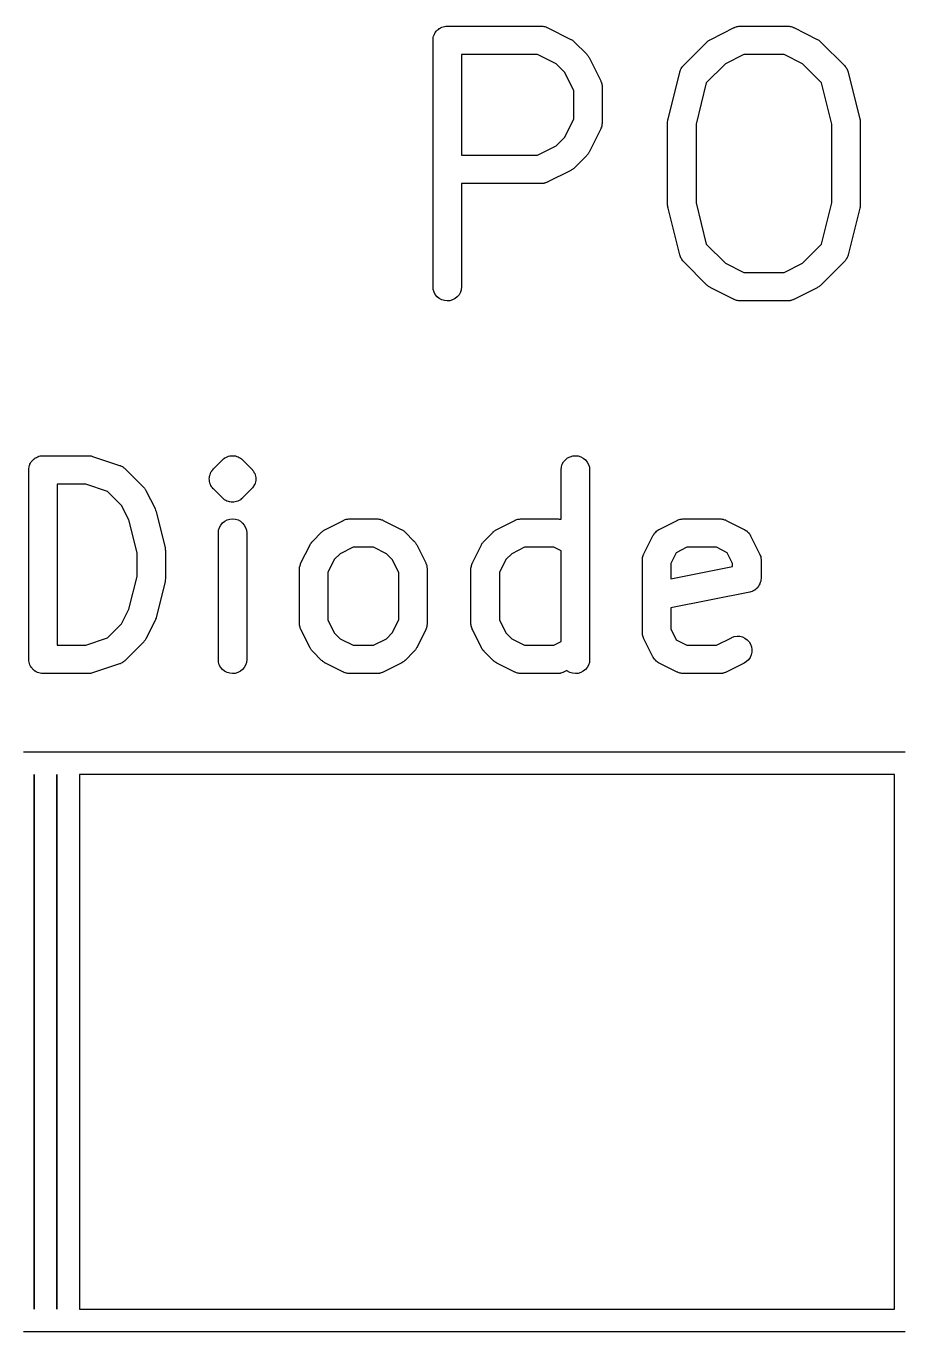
# Model space of a CAD drawing. Extents: x 62 to 117, y -164 to -62.
# Drawn here: x 100.44 to 105.05, y -88.65 to -81.76 of the extents above; entities that cross this region are included whole.
import ezdxf

# ---------------------------------------------------------------- set-up
doc = ezdxf.new("R2010")
doc.units = 0
doc.header["$MEASUREMENT"] = 0
doc.layers.add('BLACK', color=7, linetype='CONTINUOUS')

msp = doc.modelspace()

# ---------------------------------------------------------------- linework, layer by layer
at = {"layer": 'BLACK', "linetype": 'CONTINUOUS'}
for p, q in [((102.621, -81.7753), (102.627, -81.7721)), ((102.627, -81.7721), (102.633, -81.7688)), ((102.633, -81.7687), (102.634, -81.7686)), ((102.633, -81.7688), (102.633, -81.7687)), ((102.634, -81.7686), (102.64, -81.7666)), ((102.64, -81.7666), (102.647, -81.7645)), ((102.647, -81.7645), (102.648, -81.7644)), ((102.647, -81.7645), (102.647, -81.7645)), ((102.648, -81.7644), (102.655, -81.7638)), ((102.655, -81.7638), (102.662, -81.7631)), ((102.662, -81.7631), (103.157, -81.7631)), ((103.157, -81.7631), (103.158, -81.7631)), ((103.158, -81.7631), (103.16, -81.7633)), ((103.16, -81.7633), (103.162, -81.7633)), ((103.162, -81.7633), (103.167, -81.7642)), ((103.167, -81.7642), (103.172, -81.7647)), ((103.172, -81.7647), (103.175, -81.7654)), ((103.175, -81.7654), (103.177, -81.7658)), ((103.177, -81.7658), (103.182, -81.7676)), ((103.182, -81.7676), (103.186, -81.7692)), ((103.186, -81.7692), (103.188, -81.7702)), ((103.188, -81.7702), (103.19, -81.771)), ((103.19, -81.771), (103.314, -81.8329)), ((104.052, -81.8329), (104.176, -81.771)), ((104.176, -81.771), (104.177, -81.7706)), ((104.177, -81.7706), (104.179, -81.7698)), ((104.179, -81.7698), (104.181, -81.7688)), ((104.181, -81.7688), (104.186, -81.7673)), ((104.186, -81.7673), (104.19, -81.7655)), ((104.19, -81.7655), (104.193, -81.7652)), ((104.193, -81.7652), (104.195, -81.7645)), ((104.195, -81.7645), (104.2, -81.764)), ((104.2, -81.764), (104.205, -81.7632)), ((104.205, -81.7632), (104.207, -81.7633)), ((104.207, -81.7633), (104.209, -81.7631)), ((104.209, -81.7631), (104.457, -81.7631)), ((104.457, -81.7631), (104.458, -81.7631)), ((104.458, -81.7631), (104.46, -81.7633)), ((104.46, -81.7633), (104.462, -81.7633)), ((104.462, -81.7633), (104.467, -81.7642)), ((104.467, -81.7642), (104.472, -81.7647)), ((104.472, -81.7647), (104.475, -81.7654)), ((104.475, -81.7654), (104.477, -81.7658)), ((104.477, -81.7658), (104.482, -81.7676)), ((104.482, -81.7676), (104.486, -81.7692)), ((104.486, -81.7692), (104.488, -81.7702)), ((104.488, -81.7702), (104.49, -81.771)), ((104.49, -81.771), (104.614, -81.8329)), ((102.587, -81.83), (102.588, -81.823)), ((102.587, -81.837), (102.587, -81.83)), ((102.587, -81.8376), (102.587, -81.837)), ((102.587, -81.8381), (102.587, -81.8376)), ((102.587, -81.8376), (102.587, -81.8376)), ((102.587, -81.8376), (102.587, -81.8376)), ((102.587, -83.1381), (102.587, -81.8381)), ((102.588, -81.8225), (102.59, -81.8158)), ((102.588, -81.8228), (102.588, -81.8225)), ((102.588, -81.823), (102.588, -81.8228)), ((102.59, -81.8158), (102.592, -81.809)), ((102.592, -81.809), (102.593, -81.8088)), ((102.593, -81.8085), (102.596, -81.8023)), ((102.593, -81.8088), (102.593, -81.8085)), ((102.596, -81.8023), (102.599, -81.7962)), ((102.599, -81.7962), (102.6, -81.796)), ((102.6, -81.7957), (102.604, -81.7903)), ((102.6, -81.796), (102.6, -81.7957)), ((102.604, -81.7903), (102.609, -81.7849)), ((102.609, -81.7845), (102.615, -81.7801)), ((102.609, -81.7847), (102.609, -81.7845)), ((102.609, -81.7849), (102.609, -81.7847)), ((102.615, -81.7801), (102.62, -81.7756)), ((102.62, -81.7755), (102.621, -81.7753)), ((102.62, -81.7756), (102.62, -81.7755)), ((103.314, -81.8329), (103.315, -81.8334)), ((103.315, -81.8334), (103.319, -81.8357)), ((103.319, -81.8357), (103.322, -81.8377)), ((103.322, -81.8377), (103.325, -81.8397)), ((103.325, -81.8397), (103.327, -81.8414)), ((103.327, -81.8414), (103.33, -81.8443)), ((104.033, -81.8462), (104.036, -81.8436)), ((104.036, -81.8436), (104.039, -81.8407)), ((104.039, -81.8407), (104.042, -81.839)), ((104.042, -81.839), (104.045, -81.8371)), ((104.045, -81.8371), (104.048, -81.8352)), ((104.048, -81.8352), (104.052, -81.8329)), ((104.614, -81.8329), (104.615, -81.8334)), ((104.615, -81.8334), (104.619, -81.8357)), ((104.619, -81.8357), (104.622, -81.8377)), ((104.622, -81.8377), (104.625, -81.8397)), ((104.625, -81.8397), (104.627, -81.8414)), ((104.627, -81.8414), (104.63, -81.8443)), ((103.33, -81.8443), (103.334, -81.847)), ((103.334, -81.847), (103.396, -81.9089)), ((103.396, -81.9089), (103.396, -81.9096)), ((103.396, -81.9096), (103.399, -81.9129)), ((103.909, -81.9708), (104.032, -81.847)), ((104.032, -81.847), (104.033, -81.8462)), ((104.63, -81.8443), (104.634, -81.847)), ((104.634, -81.847), (104.758, -81.9708)), ((102.737, -81.9131), (102.737, -82.444)), ((103.139, -81.9131), (102.737, -81.9131)), ((103.236, -81.9616), (103.139, -81.9131)), ((103.281, -82.0063), (103.236, -81.9616)), ((103.399, -81.9129), (103.402, -81.916)), ((103.402, -81.916), (103.404, -81.9186)), ((103.404, -81.9186), (103.405, -81.9211)), ((103.405, -81.9211), (103.407, -81.9248)), ((103.407, -81.9248), (103.41, -81.9284)), ((103.41, -81.9284), (103.472, -82.0522)), ((103.899, -81.9821), (103.901, -81.9803)), ((103.901, -81.9803), (103.902, -81.9784)), ((103.902, -81.9784), (103.905, -81.9747)), ((103.905, -81.9747), (103.909, -81.9708)), ((104.13, -81.9616), (104.029, -82.0622)), ((104.227, -81.9131), (104.13, -81.9616)), ((104.439, -81.9131), (104.227, -81.9131)), ((104.536, -81.9616), (104.439, -81.9131)), ((104.637, -82.0622), (104.536, -81.9616)), ((104.758, -81.9708), (104.758, -81.9715)), ((104.758, -81.9715), (104.761, -81.9755)), ((104.761, -81.9755), (104.765, -81.9793)), ((104.765, -81.9793), (104.766, -81.9812)), ((104.766, -81.9812), (104.767, -81.983)), ((103.329, -82.1034), (103.281, -82.0063)), ((103.827, -82.2532), (103.889, -82.0056)), ((103.889, -82.0046), (103.891, -81.9998)), ((103.889, -82.0056), (103.889, -82.0046)), ((103.891, -81.9998), (103.892, -81.995)), ((103.892, -81.995), (103.893, -81.993)), ((103.893, -81.993), (103.894, -81.9909)), ((103.894, -81.9909), (103.897, -81.9866)), ((103.897, -81.9866), (103.899, -81.9821)), ((104.767, -81.983), (104.77, -81.9875)), ((104.77, -81.9875), (104.772, -81.9918)), ((104.772, -81.9918), (104.773, -81.994)), ((104.773, -81.994), (104.774, -81.996)), ((104.774, -81.996), (104.776, -82.0008)), ((104.776, -82.0008), (104.777, -82.0056)), ((104.777, -82.0056), (104.839, -82.2532)), ((103.329, -82.2537), (103.329, -82.1034)), ((103.472, -82.0522), (103.472, -82.0531)), ((103.472, -82.0531), (103.473, -82.0552)), ((103.473, -82.0552), (103.474, -82.0571)), ((103.474, -82.0571), (103.475, -82.062)), ((103.475, -82.062), (103.477, -82.0669)), ((103.477, -82.0669), (103.477, -82.069)), ((103.477, -82.069), (103.478, -82.0711)), ((103.478, -82.0711), (103.479, -82.0762)), ((103.479, -82.0762), (103.479, -82.0813)), ((103.479, -82.0813), (103.479, -82.0835)), ((103.479, -82.0835), (103.479, -82.0857)), ((103.479, -82.0857), (103.479, -82.2714)), ((104.029, -82.0622), (103.975, -82.2807)), ((104.691, -82.2807), (104.637, -82.0622)), ((103.281, -82.3508), (103.329, -82.2537)), ((103.826, -82.2558), (103.827, -82.2546)), ((103.826, -82.2618), (103.826, -82.2558)), ((103.827, -82.2546), (103.827, -82.2532)), ((104.839, -82.2532), (104.839, -82.2543)), ((104.839, -82.2543), (104.84, -82.2556)), ((104.84, -82.2556), (104.84, -82.2569)), ((104.84, -82.2569), (104.841, -82.2628)), ((103.472, -82.305), (103.41, -82.4288)), ((103.473, -82.301), (103.472, -82.3029)), ((103.472, -82.3029), (103.472, -82.305)), ((103.475, -82.2961), (103.473, -82.301)), ((103.477, -82.2913), (103.475, -82.2961)), ((103.478, -82.287), (103.477, -82.2891)), ((103.477, -82.2891), (103.477, -82.2913)), ((103.479, -82.2769), (103.478, -82.2819)), ((103.478, -82.2819), (103.478, -82.287)), ((103.479, -82.2714), (103.479, -82.2725)), ((103.479, -82.2725), (103.479, -82.2747)), ((103.479, -82.2747), (103.479, -82.2769)), ((103.825, -82.2677), (103.826, -82.2618)), ((103.825, -82.2691), (103.825, -82.2677)), ((103.825, -82.2704), (103.825, -82.2691)), ((103.825, -82.2714), (103.825, -82.2704)), ((103.825, -82.7048), (103.825, -82.2714)), ((103.975, -82.2807), (103.975, -82.6955)), ((104.691, -82.6955), (104.691, -82.2807)), ((104.841, -82.2628), (104.841, -82.2688)), ((104.841, -82.2688), (104.841, -82.2701)), ((104.841, -82.2701), (104.841, -82.2714)), ((104.841, -82.2714), (104.841, -82.7048)), ((103.236, -82.3955), (103.281, -82.3508)), ((102.737, -82.444), (103.139, -82.444)), ((103.139, -82.444), (103.236, -82.3955)), ((103.396, -82.4483), (103.334, -82.5102)), ((103.398, -82.445), (103.396, -82.4483)), ((103.401, -82.442), (103.398, -82.445)), ((103.403, -82.4394), (103.401, -82.442)), ((103.405, -82.437), (103.403, -82.4394)), ((103.407, -82.4332), (103.405, -82.437)), ((103.409, -82.4297), (103.407, -82.4332)), ((103.41, -82.4288), (103.409, -82.4297)), ((103.314, -82.5242), (103.19, -82.5861)), ((103.318, -82.522), (103.314, -82.5242)), ((103.322, -82.52), (103.318, -82.522)), ((103.324, -82.5181), (103.322, -82.52)), ((103.327, -82.5164), (103.324, -82.5181)), ((103.33, -82.5135), (103.327, -82.5164)), ((103.333, -82.5109), (103.33, -82.5135)), ((103.334, -82.5102), (103.333, -82.5109)), ((103.157, -82.594), (102.737, -82.594)), ((102.737, -82.594), (102.737, -83.1381)), ((103.159, -82.5938), (103.157, -82.594)), ((103.161, -82.5939), (103.159, -82.5938)), ((103.166, -82.5931), (103.161, -82.5939)), ((103.171, -82.5926), (103.166, -82.5931)), ((103.174, -82.592), (103.171, -82.5926)), ((103.176, -82.5916), (103.174, -82.592)), ((103.181, -82.5899), (103.176, -82.5916)), ((103.185, -82.5884), (103.181, -82.5899)), ((103.187, -82.5874), (103.185, -82.5884)), ((103.189, -82.5866), (103.187, -82.5874)), ((103.19, -82.5861), (103.189, -82.5866)), ((103.825, -82.7061), (103.825, -82.7048)), ((103.825, -82.7074), (103.825, -82.7061)), ((103.826, -82.7134), (103.825, -82.7074)), ((103.826, -82.7193), (103.826, -82.7134)), ((103.827, -82.7206), (103.826, -82.7193)), ((103.827, -82.7219), (103.827, -82.7206)), ((103.827, -82.723), (103.827, -82.7219)), ((103.889, -82.9706), (103.827, -82.723)), ((103.975, -82.6955), (104.029, -82.914)), ((104.637, -82.914), (104.691, -82.6955)), ((104.839, -82.723), (104.777, -82.9706)), ((104.84, -82.7204), (104.839, -82.7216)), ((104.839, -82.7216), (104.839, -82.723)), ((104.841, -82.7085), (104.84, -82.7144)), ((104.84, -82.7144), (104.84, -82.7204)), ((104.841, -82.7048), (104.841, -82.7058)), ((104.841, -82.7058), (104.841, -82.7071)), ((104.841, -82.7071), (104.841, -82.7085)), ((104.029, -82.914), (104.13, -83.0146)), ((104.536, -83.0146), (104.637, -82.914)), ((103.891, -82.9754), (103.889, -82.9706)), ((103.892, -82.9802), (103.891, -82.9754)), ((103.893, -82.9822), (103.892, -82.9802)), ((103.894, -82.9844), (103.893, -82.9822)), ((103.896, -82.9887), (103.894, -82.9844)), ((103.899, -82.9932), (103.896, -82.9887)), ((103.9, -82.995), (103.899, -82.9932)), ((103.901, -82.9969), (103.9, -82.995)), ((103.905, -83.0007), (103.901, -82.9969)), ((103.908, -83.0047), (103.905, -83.0007)), ((103.909, -83.0054), (103.908, -83.0047)), ((104.032, -83.1292), (103.909, -83.0054)), ((104.13, -83.0146), (104.227, -83.0631)), ((104.439, -83.0631), (104.536, -83.0146)), ((104.758, -83.0054), (104.634, -83.1292)), ((104.761, -83.0015), (104.758, -83.0054)), ((104.764, -82.9978), (104.761, -83.0015)), ((104.765, -82.9958), (104.764, -82.9978)), ((104.767, -82.9941), (104.765, -82.9958)), ((104.769, -82.9896), (104.767, -82.9941)), ((104.772, -82.9853), (104.769, -82.9896)), ((104.773, -82.9832), (104.772, -82.9853)), ((104.774, -82.9812), (104.773, -82.9832)), ((104.775, -82.9763), (104.774, -82.9812)), ((104.777, -82.9716), (104.775, -82.9763)), ((104.777, -82.9706), (104.777, -82.9716)), ((104.227, -83.0631), (104.439, -83.0631)), ((102.588, -83.1527), (102.587, -83.1381)), ((102.737, -83.1391), (102.735, -83.1537)), ((102.737, -83.1381), (102.737, -83.1391)), ((104.036, -83.1319), (104.032, -83.1292)), ((104.039, -83.1348), (104.036, -83.1319)), ((104.041, -83.1365), (104.039, -83.1348)), ((104.044, -83.1385), (104.041, -83.1365)), ((104.047, -83.1405), (104.044, -83.1385)), ((104.051, -83.1428), (104.047, -83.1405)), ((104.052, -83.1433), (104.051, -83.1428)), ((104.176, -83.2052), (104.052, -83.1433)), ((104.614, -83.1433), (104.49, -83.2052)), ((104.618, -83.141), (104.614, -83.1433)), ((104.622, -83.1391), (104.618, -83.141)), ((104.624, -83.1371), (104.622, -83.1391)), ((104.627, -83.1355), (104.624, -83.1371)), ((104.63, -83.1326), (104.627, -83.1355)), ((104.633, -83.13), (104.63, -83.1326)), ((104.634, -83.1292), (104.633, -83.13)), ((102.592, -83.1667), (102.588, -83.1527)), ((102.599, -83.1796), (102.592, -83.1667)), ((102.608, -83.1909), (102.599, -83.1796)), ((102.62, -83.2003), (102.608, -83.1909)), ((102.633, -83.2072), (102.62, -83.2003)), ((102.647, -83.2116), (102.633, -83.2072)), ((102.661, -83.2131), (102.647, -83.2116)), ((102.676, -83.2118), (102.661, -83.2131)), ((102.69, -83.2076), (102.676, -83.2118)), ((102.703, -83.2009), (102.69, -83.2076)), ((102.714, -83.1917), (102.703, -83.2009)), ((102.724, -83.1805), (102.714, -83.1917)), ((102.731, -83.1676), (102.724, -83.1805)), ((102.735, -83.1537), (102.731, -83.1676)), ((104.178, -83.206), (104.176, -83.2052)), ((104.18, -83.207), (104.178, -83.206)), ((104.185, -83.2086), (104.18, -83.207)), ((104.189, -83.2104), (104.185, -83.2086)), ((104.192, -83.2108), (104.189, -83.2104)), ((104.194, -83.2115), (104.192, -83.2108)), ((104.199, -83.212), (104.194, -83.2115)), ((104.204, -83.2129), (104.199, -83.212)), ((104.206, -83.2128), (104.204, -83.2129)), ((104.208, -83.2131), (104.206, -83.2128)), ((104.209, -83.2131), (104.208, -83.2131)), ((104.457, -83.2131), (104.209, -83.2131)), ((104.459, -83.2129), (104.457, -83.2131)), ((104.461, -83.213), (104.459, -83.2129)), ((104.466, -83.2122), (104.461, -83.213)), ((104.471, -83.2117), (104.466, -83.2122)), ((104.474, -83.211), (104.471, -83.2117)), ((104.476, -83.2107), (104.474, -83.211)), ((104.481, -83.2089), (104.476, -83.2107)), ((104.485, -83.2074), (104.481, -83.2089)), ((104.487, -83.2064), (104.485, -83.2074)), ((104.489, -83.2056), (104.487, -83.2064)), ((104.49, -83.2052), (104.489, -83.2056)), ((100.476, -84.0508), (100.482, -84.0464)), ((100.482, -84.0464), (100.487, -84.0419)), ((100.487, -84.0418), (100.488, -84.0416)), ((100.487, -84.0419), (100.487, -84.0418)), ((100.488, -84.0416), (100.494, -84.0384)), ((100.494, -84.0384), (100.5, -84.035)), ((100.5, -84.035), (100.501, -84.0348)), ((100.5, -84.035), (100.5, -84.035)), ((100.501, -84.0348), (100.507, -84.0328)), ((100.507, -84.0328), (100.514, -84.0308)), ((100.514, -84.0308), (100.515, -84.0307)), ((100.514, -84.0308), (100.514, -84.0308)), ((100.515, -84.0307), (100.522, -84.0301)), ((100.522, -84.0301), (100.529, -84.0294)), ((100.529, -84.0294), (100.767, -84.0294)), ((100.767, -84.0294), (100.768, -84.0294)), ((100.768, -84.0294), (100.772, -84.0299)), ((100.772, -84.0299), (100.776, -84.03)), ((100.776, -84.03), (100.779, -84.0307)), ((100.779, -84.0307), (100.782, -84.031)), ((100.782, -84.031), (100.786, -84.0323)), ((100.786, -84.0323), (100.79, -84.0332)), ((100.79, -84.0332), (100.933, -84.0808)), ((101.476, -84.0506), (101.482, -84.0462)), ((101.482, -84.0462), (101.487, -84.0418)), ((101.487, -84.0417), (101.488, -84.0416)), ((101.487, -84.0418), (101.487, -84.0417)), ((101.488, -84.0415), (101.494, -84.0383)), ((101.488, -84.0416), (101.488, -84.0415)), ((101.488, -84.0416), (101.488, -84.0416)), ((101.494, -84.0383), (101.5, -84.0349)), ((101.5, -84.0349), (101.501, -84.0348)), ((101.5, -84.0349), (101.5, -84.0349)), ((101.501, -84.0347), (101.508, -84.0328)), ((101.501, -84.0348), (101.501, -84.0347)), ((101.501, -84.0348), (101.501, -84.0348)), ((101.508, -84.0328), (101.514, -84.0308)), ((101.514, -84.0308), (101.514, -84.0307)), ((101.514, -84.0307), (101.515, -84.0307)), ((101.515, -84.0307), (101.522, -84.03)), ((101.515, -84.0307), (101.515, -84.0307)), ((101.515, -84.0307), (101.515, -84.0307)), ((101.522, -84.03), (101.529, -84.0294)), ((101.529, -84.0294), (101.529, -84.0294)), ((101.529, -84.0294), (101.529, -84.0294)), ((101.529, -84.0294), (101.529, -84.0294)), ((101.529, -84.0294), (101.536, -84.0301)), ((101.529, -84.0294), (101.529, -84.0294)), ((101.536, -84.0301), (101.543, -84.0309)), ((101.543, -84.0309), (101.544, -84.0309)), ((101.544, -84.0309), (101.544, -84.0309)), ((101.544, -84.0309), (101.544, -84.031)), ((101.544, -84.031), (101.544, -84.031)), ((101.544, -84.031), (101.551, -84.0331)), ((101.551, -84.0331), (101.557, -84.0351)), ((101.557, -84.0351), (101.558, -84.0352)), ((101.558, -84.0352), (101.558, -84.0352)), ((101.558, -84.0352), (101.558, -84.0353)), ((101.558, -84.0353), (101.558, -84.0353)), ((101.558, -84.0353), (101.564, -84.0387)), ((101.564, -84.0387), (101.57, -84.0421)), ((101.57, -84.0421), (101.57, -84.0421)), ((101.57, -84.0421), (101.571, -84.0422)), ((101.571, -84.0422), (101.571, -84.0423)), ((101.571, -84.0423), (101.571, -84.0423)), ((101.571, -84.0423), (101.576, -84.0469)), ((101.576, -84.0469), (101.582, -84.0513)), ((103.286, -84.0508), (103.297, -84.0416)), ((103.297, -84.0416), (103.31, -84.0348)), ((103.31, -84.0348), (103.324, -84.0307)), ((103.324, -84.0307), (103.339, -84.0294)), ((103.339, -84.0294), (103.353, -84.0309)), ((103.353, -84.0309), (103.367, -84.0352)), ((103.367, -84.0352), (103.38, -84.0422)), ((103.38, -84.0422), (103.391, -84.0515)), ((100.454, -84.0963), (100.455, -84.0893)), ((100.454, -84.1033), (100.454, -84.0963)), ((100.454, -84.1038), (100.454, -84.1033)), ((100.454, -84.1039), (100.454, -84.1038)), ((100.454, -84.1044), (100.454, -84.1039)), ((100.454, -84.1039), (100.454, -84.1039)), ((100.454, -85.1044), (100.454, -84.1044)), ((100.455, -84.0888), (100.457, -84.0821)), ((100.455, -84.089), (100.455, -84.0888)), ((100.455, -84.0893), (100.455, -84.089)), ((100.457, -84.0821), (100.46, -84.0753)), ((100.46, -84.0748), (100.463, -84.0686)), ((100.46, -84.0751), (100.46, -84.0748)), ((100.46, -84.0753), (100.46, -84.0751)), ((100.463, -84.0686), (100.466, -84.0624)), ((100.466, -84.0624), (100.467, -84.0622)), ((100.467, -84.062), (100.471, -84.0565)), ((100.467, -84.0622), (100.467, -84.062)), ((100.471, -84.0565), (100.476, -84.0512)), ((100.476, -84.051), (100.476, -84.0508)), ((100.476, -84.0512), (100.476, -84.051)), ((100.933, -84.0808), (100.934, -84.0812)), ((100.934, -84.0812), (100.936, -84.0821)), ((100.936, -84.0821), (100.938, -84.0828)), ((100.938, -84.0828), (100.943, -84.0852)), ((100.943, -84.0852), (100.948, -84.0873)), ((100.948, -84.0873), (100.949, -84.0886)), ((100.949, -84.0886), (100.951, -84.0897)), ((100.951, -84.0897), (100.955, -84.0929)), ((100.955, -84.0929), (100.959, -84.0959)), ((100.959, -84.0959), (100.961, -84.0976)), ((100.961, -84.0976), (100.963, -84.099)), ((100.963, -84.099), (101.058, -84.1942)), ((101.412, -84.1227), (101.415, -84.1165)), ((101.415, -84.1165), (101.419, -84.1103)), ((101.419, -84.1098), (101.424, -84.1044)), ((101.419, -84.1101), (101.419, -84.1098)), ((101.419, -84.1103), (101.419, -84.1101)), ((101.424, -84.1044), (101.428, -84.099)), ((101.428, -84.099), (101.476, -84.0513)), ((101.476, -84.0508), (101.476, -84.0506)), ((101.476, -84.051), (101.476, -84.0508)), ((101.476, -84.0508), (101.476, -84.0508)), ((101.476, -84.0508), (101.476, -84.0508)), ((101.476, -84.0513), (101.476, -84.051)), ((101.476, -84.051), (101.476, -84.051)), ((101.476, -84.051), (101.476, -84.051)), ((101.582, -84.0513), (101.629, -84.099)), ((101.629, -84.099), (101.63, -84.0993)), ((101.63, -84.0993), (101.63, -84.0993)), ((101.63, -84.0993), (101.63, -84.0994)), ((101.63, -84.0994), (101.63, -84.0997)), ((101.63, -84.0997), (101.634, -84.1053)), ((101.634, -84.1053), (101.639, -84.1107)), ((101.639, -84.1107), (101.639, -84.1109)), ((101.639, -84.1109), (101.639, -84.1112)), ((101.639, -84.1112), (101.642, -84.1175)), ((103.263, -84.1033), (103.265, -84.0888)), ((103.263, -84.1044), (103.263, -84.1033)), ((103.263, -84.3655), (103.263, -84.1044)), ((103.265, -84.0888), (103.269, -84.0748)), ((103.269, -84.0748), (103.276, -84.062)), ((103.276, -84.062), (103.286, -84.0508)), ((103.391, -84.0515), (103.401, -84.0629)), ((103.401, -84.0629), (103.408, -84.0758)), ((103.408, -84.0758), (103.412, -84.0898)), ((103.412, -84.0898), (103.413, -84.1044)), ((103.413, -84.1044), (103.413, -85.1044)), ((100.604, -84.1794), (100.604, -85.0294)), ((100.755, -84.1794), (100.604, -84.1794)), ((100.869, -84.2176), (100.755, -84.1794)), ((101.406, -84.1512), (101.407, -84.1442)), ((101.406, -84.1515), (101.406, -84.1512)), ((101.406, -84.1517), (101.406, -84.1515)), ((101.407, -84.1587), (101.406, -84.1517)), ((101.407, -84.1442), (101.408, -84.1372)), ((101.407, -84.1658), (101.407, -84.1587)), ((101.407, -84.1661), (101.407, -84.1658)), ((101.407, -84.1663), (101.407, -84.1661)), ((101.409, -84.173), (101.407, -84.1663)), ((101.408, -84.1367), (101.41, -84.1299)), ((101.408, -84.1369), (101.408, -84.1367)), ((101.408, -84.1372), (101.408, -84.1369)), ((101.411, -84.1799), (101.409, -84.173)), ((101.41, -84.1299), (101.412, -84.1232)), ((101.412, -84.1801), (101.411, -84.1799)), ((101.412, -84.1229), (101.412, -84.1227)), ((101.412, -84.1232), (101.412, -84.1229)), ((101.412, -84.1803), (101.412, -84.1801)), ((101.415, -84.1866), (101.412, -84.1803)), ((101.642, -84.1175), (101.646, -84.1237)), ((101.645, -84.1813), (101.642, -84.1875)), ((101.646, -84.1808), (101.645, -84.1811)), ((101.645, -84.1811), (101.645, -84.1813)), ((101.646, -84.1237), (101.646, -84.1239)), ((101.646, -84.1239), (101.646, -84.1241)), ((101.646, -84.1241), (101.648, -84.131)), ((101.648, -84.174), (101.646, -84.1808)), ((101.648, -84.131), (101.65, -84.1377)), ((101.65, -84.1673), (101.648, -84.174)), ((101.65, -84.1377), (101.65, -84.1379)), ((101.65, -84.1379), (101.65, -84.1382)), ((101.65, -84.1382), (101.651, -84.1452)), ((101.651, -84.1597), (101.65, -84.1668)), ((101.65, -84.1668), (101.65, -84.1671)), ((101.65, -84.1671), (101.65, -84.1673)), ((101.651, -84.1452), (101.651, -84.1523)), ((101.651, -84.1523), (101.651, -84.1525)), ((101.651, -84.1525), (101.651, -84.1528)), ((101.651, -84.1528), (101.651, -84.1597)), ((100.943, -84.2917), (100.869, -84.2176)), ((101.058, -84.1942), (101.059, -84.1949)), ((101.059, -84.1949), (101.061, -84.1982)), ((101.061, -84.1982), (101.064, -84.2013)), ((101.064, -84.2013), (101.066, -84.204)), ((101.066, -84.204), (101.068, -84.2064)), ((101.068, -84.2064), (101.07, -84.2101)), ((101.07, -84.2101), (101.072, -84.2137)), ((101.072, -84.2137), (101.12, -84.3089)), ((101.418, -84.1928), (101.415, -84.1866)), ((101.418, -84.1931), (101.418, -84.1928)), ((101.418, -84.1933), (101.418, -84.1931)), ((101.423, -84.1988), (101.418, -84.1933)), ((101.427, -84.2043), (101.423, -84.1988)), ((101.428, -84.2046), (101.427, -84.2043)), ((101.428, -84.2047), (101.428, -84.2046)), ((101.428, -84.205), (101.428, -84.2047)), ((101.428, -84.2047), (101.428, -84.2047)), ((101.476, -84.2527), (101.428, -84.205)), ((101.481, -84.2571), (101.476, -84.2527)), ((101.581, -84.2534), (101.575, -84.2578)), ((101.582, -84.2527), (101.581, -84.253)), ((101.581, -84.253), (101.581, -84.253)), ((101.581, -84.253), (101.581, -84.253)), ((101.581, -84.253), (101.581, -84.2532)), ((101.581, -84.2532), (101.581, -84.2532)), ((101.581, -84.2532), (101.581, -84.2532)), ((101.581, -84.2532), (101.581, -84.2534)), ((101.629, -84.205), (101.582, -84.2527)), ((101.634, -84.1996), (101.629, -84.205)), ((101.638, -84.1942), (101.634, -84.1996)), ((101.639, -84.1937), (101.638, -84.1939)), ((101.638, -84.1939), (101.638, -84.1942)), ((101.642, -84.1875), (101.639, -84.1937)), ((100.982, -84.3687), (100.943, -84.2917)), ((101.12, -84.3089), (101.12, -84.3099)), ((101.12, -84.3099), (101.12, -84.3102)), ((101.12, -84.3102), (101.12, -84.3105)), ((101.12, -84.3105), (101.123, -84.3171)), ((101.123, -84.3171), (101.125, -84.3236)), ((101.125, -84.3236), (101.125, -84.324)), ((101.487, -84.2617), (101.481, -84.2571)), ((101.487, -84.2618), (101.487, -84.2617)), ((101.487, -84.2617), (101.487, -84.2617)), ((101.487, -84.2619), (101.487, -84.2618)), ((101.493, -84.2652), (101.487, -84.2619)), ((101.487, -84.2619), (101.487, -84.2619)), ((101.499, -84.2687), (101.493, -84.2652)), ((101.5, -84.2688), (101.499, -84.2687)), ((101.499, -84.2687), (101.499, -84.2687)), ((101.5, -84.2689), (101.5, -84.2688)), ((101.5, -84.2688), (101.5, -84.2688)), ((101.507, -84.2709), (101.5, -84.2689)), ((101.513, -84.273), (101.507, -84.2709)), ((101.514, -84.2731), (101.513, -84.273)), ((101.513, -84.273), (101.513, -84.273)), ((101.521, -84.2739), (101.514, -84.2731)), ((101.514, -84.2731), (101.514, -84.2731)), ((101.514, -84.2731), (101.514, -84.2731)), ((101.528, -84.2746), (101.521, -84.2739)), ((101.535, -84.274), (101.528, -84.2746)), ((101.528, -84.2746), (101.528, -84.2746)), ((101.528, -84.2746), (101.528, -84.2746)), ((101.528, -84.2746), (101.528, -84.2746)), ((101.528, -84.2746), (101.528, -84.2746)), ((101.542, -84.2733), (101.535, -84.274)), ((101.543, -84.2733), (101.542, -84.2733)), ((101.55, -84.2713), (101.543, -84.2732)), ((101.543, -84.2732), (101.543, -84.2733)), ((101.543, -84.2733), (101.543, -84.2733)), ((101.543, -84.2733), (101.543, -84.2733)), ((101.557, -84.2693), (101.55, -84.2713)), ((101.563, -84.2658), (101.557, -84.2691)), ((101.557, -84.2691), (101.557, -84.2691)), ((101.557, -84.2691), (101.557, -84.2692)), ((101.557, -84.2692), (101.557, -84.2692)), ((101.557, -84.2692), (101.557, -84.2693)), ((101.57, -84.2625), (101.563, -84.2658)), ((101.575, -84.2578), (101.57, -84.2622)), ((101.57, -84.2622), (101.57, -84.2623)), ((101.57, -84.2623), (101.57, -84.2624)), ((101.57, -84.2624), (101.57, -84.2624)), ((101.57, -84.2624), (101.57, -84.2625)), ((101.025, -84.5422), (100.982, -84.3687)), ((101.125, -84.324), (101.125, -84.3243)), ((101.125, -84.3243), (101.173, -84.5148)), ((101.467, -84.3953), (101.476, -84.3841)), ((101.476, -84.3841), (101.488, -84.375)), ((101.488, -84.375), (101.501, -84.3682)), ((101.501, -84.3682), (101.515, -84.364)), ((101.515, -84.364), (101.529, -84.3627)), ((101.529, -84.3627), (101.544, -84.3642)), ((101.544, -84.3642), (101.558, -84.3686)), ((101.558, -84.3686), (101.571, -84.3755)), ((101.571, -84.3755), (101.582, -84.3849)), ((101.582, -84.3849), (101.591, -84.3962)), ((102.019, -84.4183), (102.114, -84.3706)), ((102.114, -84.3706), (102.115, -84.3702)), ((102.115, -84.3702), (102.117, -84.3694)), ((102.117, -84.3694), (102.119, -84.3684)), ((102.119, -84.3684), (102.124, -84.3669)), ((102.124, -84.3669), (102.129, -84.3651)), ((102.129, -84.3651), (102.131, -84.3648)), ((102.131, -84.3648), (102.133, -84.3641)), ((102.133, -84.3641), (102.138, -84.3636)), ((102.138, -84.3636), (102.143, -84.3628)), ((102.143, -84.3628), (102.146, -84.3629)), ((102.146, -84.3629), (102.148, -84.3627)), ((102.148, -84.3627), (102.291, -84.3627)), ((102.291, -84.3627), (102.292, -84.3627)), ((102.292, -84.3627), (102.294, -84.363)), ((102.294, -84.363), (102.296, -84.3629)), ((102.296, -84.3629), (102.301, -84.3638)), ((102.301, -84.3638), (102.306, -84.3644)), ((102.306, -84.3644), (102.308, -84.365)), ((102.308, -84.365), (102.31, -84.3654)), ((102.31, -84.3654), (102.315, -84.3672)), ((102.315, -84.3672), (102.32, -84.3688)), ((102.32, -84.3688), (102.322, -84.3698)), ((102.322, -84.3698), (102.324, -84.3706)), ((102.324, -84.3706), (102.419, -84.4183)), ((102.924, -84.4183), (103.019, -84.3706)), ((103.019, -84.3706), (103.02, -84.3702)), ((103.02, -84.3702), (103.022, -84.3694)), ((103.022, -84.3694), (103.024, -84.3684)), ((103.024, -84.3684), (103.029, -84.3669)), ((103.029, -84.3669), (103.034, -84.3651)), ((103.034, -84.3651), (103.036, -84.3648)), ((103.036, -84.3648), (103.038, -84.3641)), ((103.038, -84.3641), (103.043, -84.3636)), ((103.043, -84.3636), (103.048, -84.3628)), ((103.048, -84.3628), (103.05, -84.3629)), ((103.05, -84.3629), (103.052, -84.3627)), ((103.052, -84.3627), (103.243, -84.3627)), ((103.243, -84.3627), (103.244, -84.3627)), ((103.244, -84.3627), (103.246, -84.363)), ((103.246, -84.363), (103.248, -84.3629)), ((103.248, -84.3629), (103.253, -84.3638)), ((103.253, -84.3638), (103.259, -84.3644)), ((103.259, -84.3644), (103.261, -84.365)), ((103.261, -84.365), (103.263, -84.3654)), ((103.263, -84.3654), (103.263, -84.3655)), ((103.781, -84.4183), (103.876, -84.3706)), ((103.876, -84.3706), (103.877, -84.3702)), ((103.877, -84.3702), (103.879, -84.3694)), ((103.879, -84.3694), (103.881, -84.3684)), ((103.881, -84.3684), (103.886, -84.3669)), ((103.886, -84.3669), (103.891, -84.3651)), ((103.891, -84.3651), (103.893, -84.3648)), ((103.893, -84.3648), (103.895, -84.3641)), ((103.895, -84.3641), (103.9, -84.3636)), ((103.9, -84.3636), (103.905, -84.3628)), ((103.905, -84.3628), (103.907, -84.3629)), ((103.907, -84.3629), (103.91, -84.3627)), ((103.91, -84.3627), (104.1, -84.3627)), ((104.1, -84.3627), (104.101, -84.3627)), ((104.101, -84.3627), (104.103, -84.363)), ((104.103, -84.363), (104.106, -84.3629)), ((104.106, -84.3629), (104.111, -84.3638)), ((104.111, -84.3638), (104.116, -84.3644)), ((104.116, -84.3644), (104.118, -84.365)), ((104.118, -84.365), (104.12, -84.3654)), ((104.12, -84.3654), (104.125, -84.3672)), ((104.125, -84.3672), (104.13, -84.3688)), ((104.13, -84.3688), (104.132, -84.3698)), ((104.132, -84.3698), (104.134, -84.3706)), ((104.134, -84.3706), (104.229, -84.4183)), ((101.454, -84.4367), (101.455, -84.4221)), ((101.454, -84.4377), (101.454, -84.4367)), ((101.454, -85.1044), (101.454, -84.4377)), ((101.455, -84.4221), (101.46, -84.4082)), ((101.46, -84.4082), (101.467, -84.3953)), ((101.591, -84.3962), (101.598, -84.4091)), ((101.598, -84.4091), (101.602, -84.4231)), ((101.602, -84.4231), (101.604, -84.4377)), ((101.604, -84.4377), (101.604, -85.1044)), ((101.952, -84.4799), (101.999, -84.4323)), ((101.999, -84.4323), (102, -84.4316)), ((102, -84.4316), (102.003, -84.4289)), ((102.003, -84.4289), (102.007, -84.426)), ((102.007, -84.426), (102.009, -84.4244)), ((102.009, -84.4244), (102.012, -84.4224)), ((102.012, -84.4224), (102.015, -84.4205)), ((102.015, -84.4205), (102.019, -84.4183)), ((102.419, -84.4183), (102.42, -84.4187)), ((102.42, -84.4187), (102.424, -84.421)), ((102.424, -84.421), (102.428, -84.423)), ((102.428, -84.423), (102.43, -84.425)), ((102.43, -84.425), (102.433, -84.4267)), ((102.433, -84.4267), (102.436, -84.4296)), ((102.436, -84.4296), (102.439, -84.4323)), ((102.439, -84.4323), (102.486, -84.4799)), ((102.857, -84.4799), (102.904, -84.4323)), ((102.904, -84.4323), (102.905, -84.4316)), ((102.905, -84.4316), (102.908, -84.4289)), ((102.908, -84.4289), (102.911, -84.426)), ((102.911, -84.426), (102.914, -84.4244)), ((102.914, -84.4244), (102.916, -84.4224)), ((102.916, -84.4224), (102.92, -84.4205)), ((102.92, -84.4205), (102.924, -84.4183)), ((103.7, -84.547), (103.747, -84.4518)), ((103.747, -84.4518), (103.748, -84.4509)), ((103.748, -84.4509), (103.749, -84.4495)), ((103.749, -84.448), (103.753, -84.4434)), ((103.749, -84.4495), (103.749, -84.448)), ((103.753, -84.4434), (103.756, -84.4386)), ((103.756, -84.4386), (103.757, -84.4374)), ((103.757, -84.4374), (103.758, -84.4361)), ((103.758, -84.4361), (103.762, -84.4322)), ((103.762, -84.4322), (103.766, -84.4281)), ((103.766, -84.4281), (103.767, -84.4272)), ((103.767, -84.4272), (103.768, -84.426)), ((103.768, -84.426), (103.773, -84.423)), ((103.773, -84.423), (103.778, -84.4198)), ((103.778, -84.4198), (103.779, -84.4191)), ((103.779, -84.4191), (103.781, -84.4183)), ((104.229, -84.4183), (104.23, -84.4187)), ((104.23, -84.4187), (104.231, -84.4196)), ((104.231, -84.4196), (104.233, -84.4203)), ((104.233, -84.4203), (104.237, -84.4236)), ((104.237, -84.4236), (104.242, -84.4267)), ((104.242, -84.4267), (104.243, -84.4278)), ((104.243, -84.4278), (104.245, -84.4288)), ((104.245, -84.4288), (104.248, -84.4329)), ((104.248, -84.4329), (104.253, -84.4369)), ((104.253, -84.4369), (104.254, -84.4382)), ((104.254, -84.4382), (104.255, -84.4394)), ((104.255, -84.4394), (104.258, -84.4442)), ((104.258, -84.4442), (104.261, -84.4489)), ((104.261, -84.4489), (104.262, -84.4504)), ((104.262, -84.4504), (104.262, -84.4518)), ((104.262, -84.4518), (104.31, -84.547)), ((101.173, -84.5148), (101.173, -84.5158)), ((101.173, -84.5158), (101.173, -84.5171)), ((101.173, -84.5171), (101.174, -84.5184)), ((101.174, -84.5184), (101.174, -84.5244)), ((101.174, -84.5244), (101.175, -84.5303)), ((101.175, -84.5303), (101.175, -84.5316)), ((101.89, -84.5946), (101.938, -84.4994)), ((101.938, -84.4985), (101.941, -84.4949)), ((101.938, -84.4994), (101.938, -84.4985)), ((101.941, -84.4949), (101.943, -84.4912)), ((101.943, -84.4912), (101.945, -84.4888)), ((101.945, -84.4888), (101.946, -84.4862)), ((101.946, -84.4862), (101.949, -84.4832)), ((101.949, -84.4832), (101.952, -84.4799)), ((102.165, -84.5127), (102.097, -84.547)), ((102.273, -84.5127), (102.165, -84.5127)), ((102.341, -84.547), (102.273, -84.5127)), ((102.486, -84.4799), (102.487, -84.4807)), ((102.487, -84.4807), (102.49, -84.484)), ((102.49, -84.484), (102.493, -84.487)), ((102.493, -84.487), (102.494, -84.4897)), ((102.494, -84.4897), (102.496, -84.4921)), ((102.496, -84.4921), (102.498, -84.4958)), ((102.498, -84.4958), (102.501, -84.4994)), ((102.501, -84.4994), (102.548, -84.5946)), ((102.795, -84.5946), (102.843, -84.4994)), ((102.843, -84.4985), (102.845, -84.4949)), ((102.843, -84.4994), (102.843, -84.4985)), ((102.845, -84.4949), (102.847, -84.4912)), ((102.847, -84.4912), (102.849, -84.4888)), ((102.849, -84.4888), (102.851, -84.4862)), ((102.851, -84.4862), (102.854, -84.4832)), ((102.854, -84.4832), (102.857, -84.4799)), ((103.07, -84.5127), (103.002, -84.547)), ((103.225, -84.5127), (103.07, -84.5127)), ((103.263, -84.5317), (103.225, -84.5127)), ((103.927, -84.5127), (103.87, -84.5412)), ((104.082, -84.5127), (103.927, -84.5127)), ((104.139, -84.5412), (104.082, -84.5127)), ((101.025, -84.6666), (101.025, -84.5422)), ((101.175, -84.5316), (101.175, -84.533)), ((101.175, -84.533), (101.175, -84.6758)), ((101.887, -84.6035), (101.888, -84.5986)), ((101.888, -84.5986), (101.889, -84.5967)), ((101.889, -84.5967), (101.89, -84.5946)), ((102.066, -84.5774), (102.032, -84.6459)), ((102.097, -84.547), (102.066, -84.5774)), ((102.372, -84.5774), (102.341, -84.547)), ((102.406, -84.6459), (102.372, -84.5774)), ((102.548, -84.5946), (102.549, -84.5956)), ((102.549, -84.5956), (102.549, -84.5977)), ((102.549, -84.5977), (102.55, -84.5996)), ((102.792, -84.6035), (102.793, -84.5986)), ((102.793, -84.5986), (102.794, -84.5967)), ((102.794, -84.5967), (102.795, -84.5946)), ((102.971, -84.5774), (102.937, -84.6459)), ((103.002, -84.547), (102.971, -84.5774)), ((103.263, -85.0104), (103.263, -84.5317)), ((103.692, -84.5751), (103.693, -84.5701)), ((103.692, -84.5773), (103.692, -84.5751)), ((103.692, -84.5795), (103.692, -84.5773)), ((103.692, -84.5806), (103.692, -84.5795)), ((103.692, -84.9615), (103.692, -84.5806)), ((103.693, -84.565), (103.694, -84.5629)), ((103.693, -84.5701), (103.693, -84.565)), ((103.694, -84.5607), (103.696, -84.5559)), ((103.694, -84.5629), (103.694, -84.5607)), ((103.696, -84.5559), (103.698, -84.551)), ((103.698, -84.551), (103.699, -84.5491)), ((103.699, -84.5491), (103.7, -84.547)), ((103.87, -84.5412), (103.842, -84.5983)), ((103.842, -84.5983), (103.842, -84.6796)), ((104.168, -84.5983), (104.139, -84.5412)), ((104.168, -84.6143), (104.168, -84.5983)), ((104.31, -84.547), (104.31, -84.548)), ((104.31, -84.548), (104.311, -84.55)), ((104.311, -84.55), (104.312, -84.552)), ((104.312, -84.552), (104.314, -84.5569)), ((104.314, -84.5569), (104.316, -84.5617)), ((104.316, -84.5617), (104.316, -84.5639)), ((104.316, -84.5639), (104.317, -84.566)), ((104.317, -84.566), (104.317, -84.5711)), ((104.317, -84.5711), (104.318, -84.5762)), ((104.318, -84.5762), (104.318, -84.5784)), ((104.318, -84.5784), (104.318, -84.5806)), ((104.318, -84.5806), (104.318, -84.6758)), ((100.982, -84.8401), (101.025, -84.6666)), ((101.882, -84.6227), (101.883, -84.6177)), ((101.882, -84.6249), (101.882, -84.6227)), ((101.882, -84.6271), (101.882, -84.6249)), ((101.882, -84.6282), (101.882, -84.6271)), ((101.882, -84.9139), (101.882, -84.6282)), ((101.883, -84.6177), (101.884, -84.6126)), ((101.884, -84.6126), (101.885, -84.6105)), ((101.885, -84.6083), (101.887, -84.6035)), ((101.885, -84.6105), (101.885, -84.6083)), ((102.032, -84.6459), (102.032, -84.8962)), ((102.406, -84.8962), (102.406, -84.6459)), ((102.55, -84.5996), (102.552, -84.6045)), ((102.552, -84.6045), (102.554, -84.6093)), ((102.554, -84.6093), (102.554, -84.6115)), ((102.554, -84.6115), (102.555, -84.6136)), ((102.555, -84.6136), (102.555, -84.6187)), ((102.555, -84.6187), (102.556, -84.6238)), ((102.556, -84.6238), (102.556, -84.626)), ((102.556, -84.626), (102.556, -84.6282)), ((102.556, -84.6282), (102.556, -84.9139)), ((102.787, -84.6227), (102.788, -84.6177)), ((102.787, -84.6249), (102.787, -84.6227)), ((102.787, -84.6271), (102.787, -84.6249)), ((102.787, -84.6282), (102.787, -84.6271)), ((102.787, -84.9139), (102.787, -84.6282)), ((102.788, -84.6177), (102.789, -84.6126)), ((102.789, -84.6105), (102.79, -84.6083)), ((102.789, -84.6126), (102.789, -84.6105)), ((102.79, -84.6083), (102.792, -84.6035)), ((102.937, -84.6459), (102.937, -84.8962)), ((103.842, -84.6796), (104.168, -84.6143)), ((101.173, -84.694), (101.125, -84.8845)), ((101.174, -84.6855), (101.173, -84.6914)), ((101.173, -84.6914), (101.173, -84.6927)), ((101.173, -84.6927), (101.173, -84.694)), ((101.175, -84.6795), (101.174, -84.6855)), ((101.175, -84.6758), (101.175, -84.6769)), ((101.175, -84.6769), (101.175, -84.6782)), ((101.175, -84.6782), (101.175, -84.6795)), ((104.29, -84.7338), (104.285, -84.7382)), ((104.295, -84.7294), (104.29, -84.7338)), ((104.296, -84.7291), (104.295, -84.7294)), ((104.3, -84.7236), (104.296, -84.7289)), ((104.296, -84.7289), (104.296, -84.7291)), ((104.305, -84.7182), (104.3, -84.7236)), ((104.308, -84.7115), (104.305, -84.7176)), ((104.305, -84.7176), (104.305, -84.7179)), ((104.305, -84.7179), (104.305, -84.7182)), ((104.312, -84.7054), (104.308, -84.7115)), ((104.314, -84.6981), (104.312, -84.7047)), ((104.312, -84.7047), (104.312, -84.705)), ((104.312, -84.705), (104.312, -84.7054)), ((104.316, -84.6914), (104.314, -84.6981)), ((104.317, -84.6838), (104.316, -84.6907)), ((104.316, -84.6907), (104.316, -84.6911)), ((104.316, -84.6911), (104.316, -84.6914)), ((104.318, -84.6769), (104.317, -84.6838)), ((104.318, -84.6758), (104.318, -84.6762)), ((104.318, -84.6762), (104.318, -84.6762)), ((104.318, -84.6762), (104.318, -84.6762)), ((104.318, -84.6762), (104.318, -84.6769)), ((104.258, -84.7494), (103.842, -84.8325)), ((104.264, -84.7473), (104.258, -84.7494)), ((104.271, -84.7453), (104.264, -84.7473)), ((104.272, -84.7451), (104.271, -84.7452)), ((104.271, -84.7452), (104.271, -84.7453)), ((104.278, -84.7418), (104.272, -84.7451)), ((104.284, -84.7386), (104.278, -84.7418)), ((104.285, -84.7382), (104.284, -84.7384)), ((104.284, -84.7384), (104.284, -84.7386)), ((100.943, -84.9171), (100.982, -84.8401)), ((103.842, -84.8325), (103.842, -84.9438)), ((100.869, -84.9912), (100.943, -84.9171)), ((101.12, -84.8998), (101.072, -84.9951)), ((101.122, -84.8927), (101.12, -84.8992)), ((101.12, -84.8992), (101.12, -84.8995)), ((101.12, -84.8995), (101.12, -84.8998)), ((101.125, -84.8862), (101.122, -84.8927)), ((101.125, -84.8845), (101.125, -84.8855)), ((101.125, -84.8855), (101.125, -84.8858)), ((101.125, -84.8858), (101.125, -84.8862)), ((101.882, -84.9161), (101.882, -84.9139)), ((101.882, -84.9183), (101.882, -84.9161)), ((101.883, -84.9234), (101.882, -84.9183)), ((101.884, -84.9285), (101.883, -84.9234)), ((101.884, -84.9306), (101.884, -84.9285)), ((101.885, -84.9328), (101.884, -84.9306)), ((101.886, -84.9376), (101.885, -84.9328)), ((101.888, -84.9425), (101.886, -84.9376)), ((101.889, -84.9444), (101.888, -84.9425)), ((102.032, -84.8962), (102.066, -84.9647)), ((102.372, -84.9647), (102.406, -84.8962)), ((102.55, -84.9434), (102.549, -84.9454)), ((102.552, -84.9386), (102.55, -84.9434)), ((102.553, -84.9338), (102.552, -84.9386)), ((102.554, -84.9316), (102.553, -84.9338)), ((102.555, -84.9244), (102.554, -84.9295)), ((102.554, -84.9295), (102.554, -84.9316)), ((102.556, -84.9194), (102.555, -84.9244)), ((102.556, -84.9139), (102.556, -84.915)), ((102.556, -84.915), (102.556, -84.9171)), ((102.556, -84.9171), (102.556, -84.9194)), ((102.787, -84.9161), (102.787, -84.9139)), ((102.787, -84.9183), (102.787, -84.9161)), ((102.788, -84.9234), (102.787, -84.9183)), ((102.788, -84.9285), (102.788, -84.9234)), ((102.789, -84.9306), (102.788, -84.9285)), ((102.789, -84.9328), (102.789, -84.9306)), ((102.791, -84.9376), (102.789, -84.9328)), ((102.793, -84.9425), (102.791, -84.9376)), ((102.794, -84.9444), (102.793, -84.9425)), ((102.937, -84.8962), (102.971, -84.9647)), ((103.842, -84.9438), (103.87, -85.0009)), ((100.755, -85.0294), (100.869, -84.9912)), ((101.061, -85.0113), (101.058, -85.0146)), ((101.063, -85.0083), (101.061, -85.0113)), ((101.065, -85.0057), (101.063, -85.0083)), ((101.067, -85.0032), (101.065, -85.0057)), ((101.069, -84.9995), (101.067, -85.0032)), ((101.071, -84.996), (101.069, -84.9995)), ((101.072, -84.9951), (101.071, -84.996)), ((101.89, -84.9465), (101.889, -84.9444)), ((101.89, -84.9474), (101.89, -84.9465)), ((101.938, -85.0427), (101.89, -84.9474)), ((102.066, -84.9647), (102.097, -84.9951)), ((102.097, -84.9951), (102.165, -85.0294)), ((102.273, -85.0294), (102.341, -84.9951)), ((102.341, -84.9951), (102.372, -84.9647)), ((102.548, -84.9474), (102.501, -85.0427)), ((102.549, -84.9454), (102.548, -84.9474)), ((102.794, -84.9465), (102.794, -84.9444)), ((102.795, -84.9474), (102.794, -84.9465)), ((102.843, -85.0427), (102.795, -84.9474)), ((102.971, -84.9647), (103.002, -84.9951)), ((103.002, -84.9951), (103.07, -85.0294)), ((103.225, -85.0294), (103.263, -85.0104)), ((103.692, -84.9637), (103.692, -84.9615)), ((103.692, -84.9659), (103.692, -84.9637)), ((103.693, -84.971), (103.692, -84.9659)), ((103.693, -84.9761), (103.693, -84.971)), ((103.694, -84.9782), (103.693, -84.9761)), ((103.694, -84.9804), (103.694, -84.9782)), ((103.696, -84.9852), (103.694, -84.9804)), ((103.697, -84.9901), (103.696, -84.9852)), ((103.698, -84.9921), (103.697, -84.9901)), ((103.699, -84.9941), (103.698, -84.9921)), ((103.7, -84.9951), (103.699, -84.9941)), ((103.747, -85.0903), (103.7, -84.9951)), ((103.87, -85.0009), (103.927, -85.0294)), ((104.082, -85.0294), (104.162, -84.9897)), ((104.162, -84.9897), (104.163, -84.9892)), ((104.163, -84.9892), (104.176, -84.9842)), ((104.176, -84.9842), (104.191, -84.9819)), ((104.191, -84.9819), (104.206, -84.9825)), ((104.206, -84.9825), (104.22, -84.9859)), ((104.22, -84.9859), (104.233, -84.992)), ((104.233, -84.992), (104.245, -85.0005)), ((104.245, -85.0005), (104.255, -85.0112)), ((104.255, -85.0112), (104.263, -85.0237)), ((100.604, -85.0294), (100.755, -85.0294)), ((101.058, -85.0146), (100.963, -85.1098)), ((101.94, -85.0463), (101.938, -85.0427)), ((101.942, -85.05), (101.94, -85.0463)), ((101.944, -85.0524), (101.942, -85.05)), ((101.946, -85.0551), (101.944, -85.0524)), ((101.948, -85.0581), (101.946, -85.0551)), ((101.951, -85.0614), (101.948, -85.0581)), ((101.952, -85.0622), (101.951, -85.0614)), ((101.999, -85.1098), (101.952, -85.0622)), ((102.165, -85.0294), (102.273, -85.0294)), ((102.486, -85.0622), (102.439, -85.1098)), ((102.489, -85.0589), (102.486, -85.0622)), ((102.492, -85.0559), (102.489, -85.0589)), ((102.494, -85.0533), (102.492, -85.0559)), ((102.496, -85.0509), (102.494, -85.0533)), ((102.498, -85.0472), (102.496, -85.0509)), ((102.5, -85.0436), (102.498, -85.0472)), ((102.501, -85.0427), (102.5, -85.0436)), ((102.845, -85.0463), (102.843, -85.0427)), ((102.847, -85.05), (102.845, -85.0463)), ((102.849, -85.0524), (102.847, -85.05)), ((102.85, -85.0551), (102.849, -85.0524)), ((102.853, -85.0581), (102.85, -85.0551)), ((102.856, -85.0614), (102.853, -85.0581)), ((102.857, -85.0622), (102.856, -85.0614)), ((102.904, -85.1098), (102.857, -85.0622)), ((103.07, -85.0294), (103.225, -85.0294)), ((103.927, -85.0294), (104.082, -85.0294)), ((104.266, -85.0807), (104.26, -85.0941)), ((104.263, -85.0237), (104.268, -85.0374)), ((104.27, -85.0665), (104.266, -85.0807)), ((104.268, -85.0374), (104.27, -85.0518)), ((104.27, -85.0518), (104.27, -85.0665)), ((100.454, -85.1114), (100.454, -85.1044)), ((100.455, -85.1184), (100.454, -85.1114)), ((100.455, -85.1187), (100.455, -85.1184)), ((100.455, -85.1189), (100.455, -85.1187)), ((100.457, -85.1257), (100.455, -85.1189)), ((100.459, -85.1325), (100.457, -85.1257)), ((100.459, -85.1327), (100.459, -85.1325)), ((100.459, -85.133), (100.459, -85.1327)), ((100.463, -85.1392), (100.459, -85.133)), ((100.466, -85.1454), (100.463, -85.1392)), ((100.466, -85.1457), (100.466, -85.1454)), ((100.466, -85.1459), (100.466, -85.1457)), ((100.471, -85.1514), (100.466, -85.1459)), ((100.933, -85.1279), (100.79, -85.1755)), ((100.935, -85.127), (100.933, -85.1279)), ((100.937, -85.1264), (100.935, -85.127)), ((100.942, -85.124), (100.937, -85.1264)), ((100.947, -85.122), (100.942, -85.124)), ((100.949, -85.1207), (100.947, -85.122)), ((100.95, -85.1197), (100.949, -85.1207)), ((100.954, -85.1165), (100.95, -85.1197)), ((100.959, -85.1135), (100.954, -85.1165)), ((100.96, -85.1119), (100.959, -85.1135)), ((100.962, -85.1105), (100.96, -85.1119)), ((100.963, -85.1098), (100.962, -85.1105)), ((101.455, -85.1189), (101.454, -85.1044)), ((101.459, -85.133), (101.455, -85.1189)), ((101.466, -85.1459), (101.459, -85.133)), ((101.475, -85.1572), (101.466, -85.1459)), ((101.591, -85.1468), (101.581, -85.158)), ((101.598, -85.1339), (101.591, -85.1468)), ((101.602, -85.12), (101.598, -85.1339)), ((101.604, -85.1054), (101.602, -85.12)), ((101.604, -85.1044), (101.604, -85.1054)), ((102.003, -85.1125), (101.999, -85.1098)), ((102.006, -85.1154), (102.003, -85.1125)), ((102.008, -85.1171), (102.006, -85.1154)), ((102.011, -85.1191), (102.008, -85.1171)), ((102.014, -85.1211), (102.011, -85.1191)), ((102.018, -85.1234), (102.014, -85.1211)), ((102.019, -85.1238), (102.018, -85.1234)), ((102.114, -85.1715), (102.019, -85.1238)), ((102.419, -85.1238), (102.324, -85.1715)), ((102.423, -85.1216), (102.419, -85.1238)), ((102.427, -85.1197), (102.423, -85.1216)), ((102.429, -85.1177), (102.427, -85.1197)), ((102.432, -85.1161), (102.429, -85.1177)), ((102.435, -85.1132), (102.432, -85.1161)), ((102.438, -85.1105), (102.435, -85.1132)), ((102.439, -85.1098), (102.438, -85.1105)), ((102.907, -85.1125), (102.904, -85.1098)), ((102.91, -85.1154), (102.907, -85.1125)), ((102.913, -85.1171), (102.91, -85.1154)), ((102.916, -85.1191), (102.913, -85.1171)), ((102.919, -85.1211), (102.916, -85.1191)), ((102.923, -85.1234), (102.919, -85.1211)), ((102.924, -85.1238), (102.923, -85.1234)), ((103.019, -85.1715), (102.924, -85.1238)), ((103.4, -85.1468), (103.391, -85.158)), ((103.407, -85.1339), (103.4, -85.1468)), ((103.412, -85.12), (103.407, -85.1339)), ((103.413, -85.1054), (103.412, -85.12)), ((103.413, -85.1044), (103.413, -85.1054)), ((103.748, -85.0917), (103.747, -85.0903)), ((103.749, -85.0932), (103.748, -85.0917)), ((103.752, -85.0979), (103.749, -85.0932)), ((103.755, -85.1027), (103.752, -85.0979)), ((103.756, -85.1039), (103.755, -85.1027)), ((103.757, -85.1052), (103.756, -85.1039)), ((103.761, -85.1092), (103.757, -85.1052)), ((103.765, -85.1133), (103.761, -85.1092)), ((103.766, -85.1143), (103.765, -85.1133)), ((103.768, -85.1154), (103.766, -85.1143)), ((103.772, -85.1185), (103.768, -85.1154)), ((103.777, -85.1218), (103.772, -85.1185)), ((103.779, -85.1225), (103.777, -85.1218)), ((103.78, -85.1234), (103.779, -85.1225)), ((103.781, -85.1238), (103.78, -85.1234)), ((103.876, -85.1715), (103.781, -85.1238)), ((104.229, -85.1238), (104.134, -85.1715)), ((104.241, -85.1161), (104.229, -85.1238)), ((104.252, -85.106), (104.241, -85.1161)), ((104.26, -85.0941), (104.252, -85.106)), ((100.475, -85.1569), (100.471, -85.1514)), ((100.475, -85.157), (100.475, -85.1569)), ((100.475, -85.1572), (100.475, -85.157)), ((100.481, -85.1617), (100.475, -85.1572)), ((100.486, -85.1663), (100.481, -85.1617)), ((100.487, -85.1664), (100.486, -85.1663)), ((100.487, -85.1666), (100.487, -85.1664)), ((100.493, -85.1699), (100.487, -85.1666)), ((100.499, -85.1733), (100.493, -85.1699)), ((100.499, -85.1734), (100.499, -85.1733)), ((100.5, -85.1735), (100.499, -85.1734)), ((100.506, -85.1756), (100.5, -85.1735)), ((100.513, -85.1777), (100.506, -85.1756)), ((100.513, -85.1778), (100.513, -85.1777)), ((100.514, -85.1778), (100.513, -85.1778)), ((100.521, -85.1786), (100.514, -85.1778)), ((100.528, -85.1794), (100.521, -85.1786)), ((100.529, -85.1794), (100.528, -85.1794)), ((100.528, -85.1794), (100.528, -85.1794)), ((100.528, -85.1794), (100.528, -85.1794)), ((100.528, -85.1794), (100.528, -85.1794)), ((100.767, -85.1794), (100.529, -85.1794)), ((100.771, -85.179), (100.767, -85.1794)), ((100.775, -85.1789), (100.771, -85.179)), ((100.778, -85.1783), (100.775, -85.1789)), ((100.781, -85.178), (100.778, -85.1783)), ((100.785, -85.1767), (100.781, -85.178)), ((100.789, -85.1759), (100.785, -85.1767)), ((100.79, -85.1755), (100.789, -85.1759)), ((101.487, -85.1666), (101.475, -85.1572)), ((101.5, -85.1735), (101.487, -85.1666)), ((101.514, -85.1778), (101.5, -85.1735)), ((101.528, -85.1794), (101.514, -85.1778)), ((101.543, -85.1781), (101.528, -85.1794)), ((101.557, -85.1739), (101.543, -85.1781)), ((101.57, -85.1671), (101.557, -85.1739)), ((101.581, -85.158), (101.57, -85.1671)), ((102.116, -85.1723), (102.114, -85.1715)), ((102.118, -85.1733), (102.116, -85.1723)), ((102.123, -85.1749), (102.118, -85.1733)), ((102.128, -85.1767), (102.123, -85.1749)), ((102.13, -85.1771), (102.128, -85.1767)), ((102.132, -85.1777), (102.13, -85.1771)), ((102.137, -85.1783), (102.132, -85.1777)), ((102.142, -85.1792), (102.137, -85.1783)), ((102.144, -85.1791), (102.142, -85.1792)), ((102.147, -85.1794), (102.144, -85.1791)), ((102.148, -85.1794), (102.147, -85.1794)), ((102.291, -85.1794), (102.148, -85.1794)), ((102.293, -85.1792), (102.291, -85.1794)), ((102.295, -85.1793), (102.293, -85.1792)), ((102.3, -85.1785), (102.295, -85.1793)), ((102.305, -85.178), (102.3, -85.1785)), ((102.307, -85.1773), (102.305, -85.178)), ((102.309, -85.177), (102.307, -85.1773)), ((102.314, -85.1752), (102.309, -85.177)), ((102.319, -85.1737), (102.314, -85.1752)), ((102.321, -85.1727), (102.319, -85.1737)), ((102.323, -85.1719), (102.321, -85.1727)), ((102.324, -85.1715), (102.323, -85.1719)), ((103.021, -85.1723), (103.019, -85.1715)), ((103.023, -85.1733), (103.021, -85.1723)), ((103.028, -85.1749), (103.023, -85.1733)), ((103.033, -85.1767), (103.028, -85.1749)), ((103.035, -85.1771), (103.033, -85.1767)), ((103.037, -85.1777), (103.035, -85.1771)), ((103.042, -85.1783), (103.037, -85.1777)), ((103.047, -85.1792), (103.042, -85.1783)), ((103.049, -85.1791), (103.047, -85.1792)), ((103.051, -85.1794), (103.049, -85.1791)), ((103.052, -85.1794), (103.051, -85.1794)), ((103.243, -85.1794), (103.052, -85.1794)), ((103.245, -85.1792), (103.243, -85.1794)), ((103.247, -85.1793), (103.245, -85.1792)), ((103.252, -85.1785), (103.247, -85.1793)), ((103.258, -85.178), (103.252, -85.1785)), ((103.26, -85.1773), (103.258, -85.178)), ((103.262, -85.177), (103.26, -85.1773)), ((103.267, -85.1752), (103.262, -85.177)), ((103.272, -85.1737), (103.267, -85.1752)), ((103.273, -85.1727), (103.272, -85.1737)), ((103.276, -85.1719), (103.273, -85.1727)), ((103.293, -85.1635), (103.276, -85.1715)), ((103.276, -85.1715), (103.276, -85.1719)), ((103.296, -85.1666), (103.293, -85.1635)), ((103.309, -85.1735), (103.296, -85.1666)), ((103.323, -85.1778), (103.309, -85.1735)), ((103.338, -85.1794), (103.323, -85.1778)), ((103.352, -85.1781), (103.338, -85.1794)), ((103.366, -85.1739), (103.352, -85.1781)), ((103.379, -85.1671), (103.366, -85.1739)), ((103.391, -85.158), (103.379, -85.1671)), ((103.878, -85.1723), (103.876, -85.1715)), ((103.88, -85.1733), (103.878, -85.1723)), ((103.885, -85.1749), (103.88, -85.1733)), ((103.89, -85.1767), (103.885, -85.1749)), ((103.892, -85.1771), (103.89, -85.1767)), ((103.894, -85.1777), (103.892, -85.1771)), ((103.899, -85.1783), (103.894, -85.1777)), ((103.904, -85.1792), (103.899, -85.1783)), ((103.906, -85.1791), (103.904, -85.1792)), ((103.909, -85.1794), (103.906, -85.1791)), ((103.91, -85.1794), (103.909, -85.1794)), ((104.1, -85.1794), (103.91, -85.1794)), ((104.102, -85.1792), (104.1, -85.1794)), ((104.104, -85.1793), (104.102, -85.1792)), ((104.11, -85.1785), (104.104, -85.1793)), ((104.115, -85.178), (104.11, -85.1785)), ((104.117, -85.1773), (104.115, -85.178)), ((104.119, -85.177), (104.117, -85.1773)), ((104.124, -85.1752), (104.119, -85.177)), ((104.129, -85.1737), (104.124, -85.1752)), ((104.131, -85.1727), (104.129, -85.1737)), ((104.133, -85.1719), (104.131, -85.1727)), ((104.134, -85.1715), (104.133, -85.1719)), ((100.425, -85.592), (100.539, -85.592)), ((100.539, -85.592), (100.542, -85.5917)), ((100.542, -85.5917), (100.545, -85.592)), ((100.545, -85.592), (100.659, -85.592)), ((100.659, -85.592), (100.662, -85.5917)), ((100.662, -85.5917), (100.665, -85.592)), ((100.665, -85.592), (105.079, -85.592)), ((100.482, -88.532), (100.482, -85.712)), ((100.482, -85.712), (100.482, -88.532)), ((100.602, -88.532), (100.602, -85.712)), ((100.602, -85.712), (100.602, -88.532)), ((100.722, -85.712), (100.722, -88.532)), ((105.022, -85.712), (100.722, -85.712)), ((105.022, -87.119), (105.022, -85.712)), ((105.022, -87.122), (105.022, -87.119)), ((105.022, -87.125), (105.022, -87.122)), ((105.022, -88.532), (105.022, -87.125)), ((100.482, -88.532), (100.482, -88.532)), ((100.602, -88.532), (100.602, -88.532)), ((100.722, -88.532), (105.022, -88.532)), ((100.539, -88.652), (100.425, -88.652)), ((100.542, -88.6523), (100.539, -88.652)), ((100.545, -88.652), (100.542, -88.6523)), ((100.659, -88.652), (100.545, -88.652)), ((100.662, -88.6523), (100.659, -88.652)), ((100.665, -88.652), (100.662, -88.6523)), ((105.079, -88.652), (100.665, -88.652))]:
    msp.add_line(p, q, dxfattribs=at)

doc.saveas('drawing.dxf')
